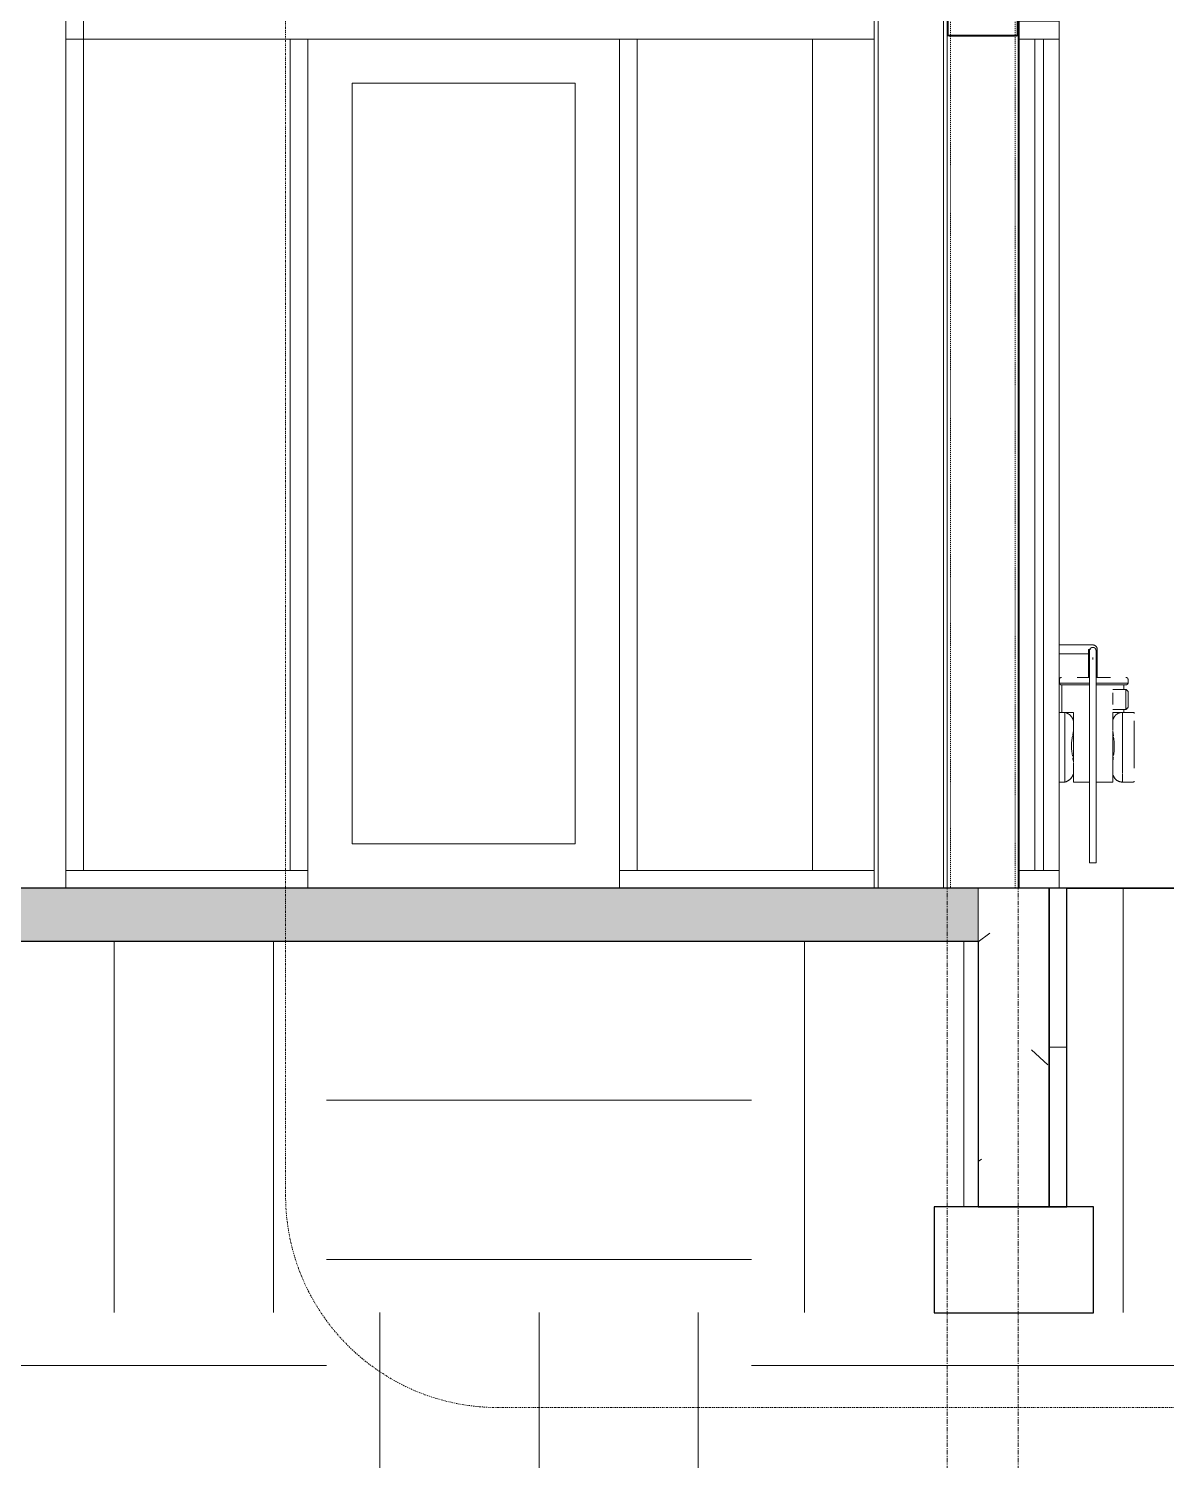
# Model space of a CAD drawing. Header units: inches. Extents: x 21408 to 98131, y -290 to 853.
# Drawn here: x 33065.4 to 33193.9, y -64.7 to 97.2 of the extents above; entities that cross this region are included whole.
import ezdxf

# ---------------------------------------------------------------- set-up
doc = ezdxf.new("R2010")
doc.units = ezdxf.units.IN
doc.header["$MEASUREMENT"] = 0
for name, pattern in [('Dash Dot 3_16_', [0.3125, 0.1875, -0.0625, 0, -0.0625]), ('Grid Line 1_2_', [0.875, 0.5, -0.125, 0.125, -0.125]), ('Hidden 1_8_', [0.1875, 0.125, -0.0625])]:
    doc.linetypes.add(name, pattern=pattern)
for name, color, linetype, lineweight in [('A-ANNO-SYMB', 150, 'Continuous', 9), ('A-DOOR', 31, 'Continuous', 9), ('A-FLOR', 192, 'Continuous', 9), ('A-FLOR-LEVL', 51, 'Continuous', 9), ('A-FLOR-MCUT', 51, 'Continuous', 9), ('A-FLOR-PATT', 8, 'Continuous', 25), ('A-GLAZ-CURT', 52, 'Continuous', 9), ('A-GLAZ-CWMG', 51, 'Continuous', 9), ('A-WALL', 113, 'Continuous', 9), ('A-WALL-PATT', 111, 'Continuous', 25), ('C-TOPO', 7, 'Continuous', 9), ('I-WALL', 2, 'Continuous', 9), ('L-SITE-WALL', 31, 'Continuous', 9), ('P-SANR-FIXT', 6, 'Continuous', 9), ('S-BEAM', 12, 'Continuous', 9), ('S-COLS', 52, 'Continuous', 9), ('S-FNDN', 32, 'Continuous', 9), ('S-GRID', 1, 'Continuous', 9)]:
    doc.layers.add(name, color=color, linetype=linetype, lineweight=lineweight)
pattern_1 = [(50, (22011.01, 102), (55.0854, -4.8198), [5.76, -63.36]), (355, (22011.01, 102), (-10.6557, 57.7685), [4.608, -50.688]), (100.451, (22015.6, 101.6), (44.4295, 52.9487), [4.895, -53.848]), (46.184, (22011.01, 117.36), (81.9644, -12.712), [8.64, -95.04]), (96.636, (22017.84, 116.3), (71.7815, 74.8124), [7.343, -80.772]), (351.184, (22011.01, 117.36), (71.782, 74.8124), [6.912, -76.032]), (21, (22018.69, 113.52), (45.842, -30.9215), [5.76, -63.36]), (326, (22018.69, 113.52), (18.687, 55.6915), [4.608, -50.688]), (71.451, (22022.51, 110.943), (64.529, 24.77), [4.895, -53.848]), (37.5, (22011.012, 102), (0.9339, 25.5668), [2.534, -47.539, 2.534, -48.922, -50.88]), (37.5, (22011.012, 102), (0.9339, 25.5668), [-101.53, 2.534, -48.346]), (7.5, (22011.012, 102), (20.204, 30.2913), [2.534, -26.803, 2.534, -46.387, -19.392]), (7.5, (22011.012, 102), (20.204, 30.2913), [-78.259, 2.534, -16.858]), (327.5, (21993.885, 102), (40.9978, -1.7324), [2.534, -16.666, 2.534, -57.37, -79.488]), (327.5, (21993.885, 102), (40.9978, -1.7324), [-79.104, 2.534, -76.954]), (317.5, (21986.205, 102), (44.7889, 7.6878), [2.534, -22.426, 2.534, -37.248, -56.448]), (317.5, (21986.205, 102), (44.7889, 7.6878), [-64.742, 2.534, -53.914])]
pattern_2 = [(0, (22011.01, 102), (48, 48), [48, -48]), (0, (22011.01, 120), (48, 48), [48, -48]), (0, (22011.01, 138), (48, 48), [48, -48]), (90, (22017.01, 144), (-48, 48), [48, -48]), (90, (22035.01, 144), (-48, 48), [48, -48]), (90, (22053.01, 144), (-48, 48), [48, -48])]

# ---------------------------------------------------------------- blocks, each defined once
blk = doc.blocks.new('Struct_Xcel_Sports Complex_rvt-3-Building Section - North_South looking East _ Fitness Center')
at = {"layer": 'A-FLOR-PATT', "lineweight": 9}
h = blk.add_hatch(dxfattribs=at)
h.set_pattern_fill('FP_42', style=0, pattern_type=2)
h.set_pattern_definition(pattern_1)
h.paths.add_polyline_path([(21132.3, -6), (22790.8, -6), (22790.8, 0), (21132.3, 0), (21132.3, -1.69)], flags=0)
at = {"layer": 'A-WALL-PATT', "lineweight": 9}
h = blk.add_hatch(dxfattribs=at)
h.set_pattern_fill('FP_42', style=0, pattern_type=2)
h.set_pattern_definition(pattern_1)
h.paths.add_polyline_path([(22798.8, -36), (22798.8, 0), (22790.8, 0), (22790.8, -36)], flags=0)
at = {"layer": 'S-FNDN'}
h = blk.add_hatch(dxfattribs=at)
h.set_pattern_fill('FP_42', color=256, style=0, pattern_type=2)
h.set_pattern_definition(pattern_1)
h.paths.add_polyline_path([(22801.62, -48), (22803.8, -48), (22803.8, -36), (22785.8, -36), (22785.8, -48)], flags=0)
at = {"layer": 'A-FLOR', "color": 250, "lineweight": 25}
for p, q in [((22790.8, 0), (21132.3, 0)), ((21132.3, -6), (22790.8, -6))]:
    blk.add_line(p, q, dxfattribs=at)
at = {"layer": 'A-FLOR-MCUT', "color": 7}
blk.add_line((22790.8, -6), (22790.8, 0), dxfattribs=at)
at = {"layer": 'A-WALL', "color": 7}
blk.add_line((22790.8, 0), (22790.8, -6), dxfattribs=at)
at = {"layer": 'L-SITE-WALL', "color": 250, "lineweight": 25}
for p, q in [((22798.8, 0), (22790.8, 0)), ((22798.8, -36), (22798.8, 0)), ((22790.8, -6), (22790.8, -36)), ((22790.8, -36), (22798.8, -36))]:
    blk.add_line(p, q, dxfattribs=at)
at = {"layer": 'S-FNDN', "color": 250, "lineweight": 25}
for p, q in [((22803.8, -36), (22785.8, -36)), ((22785.8, -36), (22785.8, -48)), ((22803.8, -48), (22803.8, -36)), ((22785.8, -48), (22803.8, -48))]:
    blk.add_line(p, q, dxfattribs=at)
blk = doc.blocks.new('W-Wide Flange-Column - B2_E-1389165-Building Section - North_South looking East _ Fitness Center')
at = {"layer": 'S-COLS'}
for p, q in [((22779.05, 144.99), (22779.05, 0)), ((22779.49, 144.97), (22779.49, 0)), ((22786.87, 144.66), (22786.87, 0))]:
    blk.add_line(p, q, dxfattribs=at)
blk = doc.blocks.new('Girt_C - 8_D-1472944-Building Section - North_South looking East _ Fitness Center')
at = {"layer": 'S-BEAM', "lineweight": 15}
for p, q in [((22787.88, 100.3), (22787.3, 99.82)), ((22787.3, 99.82), (22787.3, 96.51)), ((22787.41, 99.77), (22787.95, 100.22)), ((22787.41, 96.5), (22787.41, 99.77)), ((22787.95, 100.22), (22787.88, 100.3)), ((22794.73, 100.3), (22794.66, 100.22)), ((22794.66, 100.22), (22795.19, 99.77)), ((22795.3, 99.82), (22794.73, 100.3)), ((22795.19, 99.77), (22795.19, 96.5)), ((22795.3, 96.51), (22795.3, 99.82)), ((22795.12, 96.43), (22787.49, 96.43)), ((22787.49, 96.32), (22795.12, 96.32))]:
    blk.add_line(p, q, dxfattribs=at)
for centre, radius, start, end in [((22787.49, 96.51), 0.187, 180, 270), ((22787.49, 96.51), 0.0782, 183.0424, 270), ((22795.12, 96.51), 0.188, 270, 0), ((22795.12, 96.51), 0.0782, 270, 357.8773)]:
    blk.add_arc(centre, radius, start, end, dxfattribs=at)
blk = doc.blocks.new('HSS-Hollow Structural Section-Column - HSS8X8X3_8-1159169-Building Section - North_South looking East _ Fitness Center')
at = {"layer": 'S-COLS', "linetype": 'Hidden 1_8_'}
for p, q in [((22787.65, 144), (22787.65, 142.55)), ((22787.65, 142.44), (22787.65, 100.11)), ((22794.95, 142.54), (22794.95, 144)), ((22794.95, 100.11), (22794.95, 142.44)), ((22787.65, 99.97), (22787.65, 96.43)), ((22794.95, 96.43), (22794.95, 99.97)), ((22787.65, 96.32), (22787.65, 0)), ((22794.95, 0), (22794.95, 96.32))]:
    blk.add_line(p, q, dxfattribs=at)
blk = doc.blocks.new('Door_Single_Storefront - one-1371399-Building Section - North_South looking East _ Fitness Center')
at = {"layer": 'A-DOOR'}
for p, q in [((22720.05, 5), (22720.05, 91)), ((22720.05, 91), (22745.24, 91)), ((22745.24, 91), (22745.24, 5)), ((22745.24, 5), (22720.05, 5))]:
    blk.add_line(p, q, dxfattribs=at)
blk = doc.blocks.new('Rectangular Mullion - Exterior 2_ x 4_5_-1417938-Building Section - North_South looking East _ Fitness Center')
at = {"layer": 'A-GLAZ-CWMG'}
blk.add_line((22714.05, 96), (22687.68, 96), dxfattribs=at)
blk = doc.blocks.new('Rectangular Mullion - Exterior 2_ x 4_5_-1144623-Building Section - North_South looking East _ Fitness Center')
at = {"layer": 'A-GLAZ-CWMG'}
blk.add_line((22779.05, 96), (22751.24, 96), dxfattribs=at)
blk = doc.blocks.new('Rectangular Mullion - Exterior 2_ x 4_5_-1307559-Building Section - North_South looking East _ Fitness Center')
at = {"layer": 'A-GLAZ-CWMG'}
blk.add_line((22751.24, 96), (22714.05, 96), dxfattribs=at)
blk = doc.blocks.new('Rectangular Mullion - Exterior 2_ x 4_5_-1312638-Building Section - North_South looking East _ Fitness Center')
at = {"layer": 'A-GLAZ-CWMG'}
for p, q in [((22750.24, 0), (22750.24, 2)), ((22750.24, 2), (22779.05, 2))]:
    blk.add_line(p, q, dxfattribs=at)
blk = doc.blocks.new('Rectangular Mullion - Exterior 2_ x 4_5_-1417939-Building Section - North_South looking East _ Fitness Center')
at = {"layer": 'A-GLAZ-CWMG'}
for p, q in [((22687.68, 2), (22715.05, 2)), ((22715.05, 2), (22715.05, 0))]:
    blk.add_line(p, q, dxfattribs=at)
blk = doc.blocks.new('Rectangular Mullion - Exterior 2_ x 4_5_-1142494-Building Section - North_South looking East _ Fitness Center')
at = {"layer": 'A-GLAZ-CWMG'}
for p, q in [((22689.68, 98), (22689.68, 2)), ((22689.68, 2), (22687.68, 2))]:
    blk.add_line(p, q, dxfattribs=at)
blk = doc.blocks.new('Rectangular Mullion - Exterior 2_ x 4_5_-1115231-Building Section - North_South looking East _ Fitness Center')
at = {"layer": 'A-GLAZ-CWMG'}
for p, q in [((22750.24, 96), (22752.24, 96)), ((22750.24, 96), (22750.24, 2)), ((22752.24, 96), (22752.24, 2)), ((22752.24, 2), (22750.24, 2))]:
    blk.add_line(p, q, dxfattribs=at)
blk = doc.blocks.new('System Panel - INSULATED LOW-E GLAZING _SEE ELEVATIONS FOR U-FACTOR_ SHGC_ _ LT_-827433-Building Section - North_South looking East _ Fitness Center')
at = {"layer": 'A-GLAZ-CURT'}
for p, q in [((22797.18, 96), (22797.18, 2)), ((22798.18, 96), (22797.18, 96)), ((22797.18, 96), (22797.18, 2)), ((22798.18, 96), (22797.18, 96)), ((22798.18, 2), (22798.18, 96)), ((22798.18, 2), (22798.18, 96)), ((22797.18, 2), (22798.18, 2)), ((22797.18, 2), (22798.18, 2))]:
    blk.add_line(p, q, dxfattribs=at)
blk = doc.blocks.new('Rectangular Mullion - Exterior 2_ x 4_5_-1305167-Building Section - North_South looking East _ Fitness Center')
at = {"layer": 'A-GLAZ-CWMG', "lineweight": 13}
for p, q in [((22795.43, 2), (22795.43, 0)), ((22799.93, 2), (22795.43, 2)), ((22799.93, 0), (22799.93, 2)), ((22795.43, 0), (22799.93, 0))]:
    blk.add_line(p, q, dxfattribs=at)
blk = doc.blocks.new('Rectangular Mullion - Exterior 2_ x 4_5_-1135298-Building Section - North_South looking East _ Fitness Center')
at = {"layer": 'A-GLAZ-CWMG', "lineweight": 13}
for p, q in [((22795.43, 98), (22795.43, 96)), ((22799.93, 98), (22795.43, 98)), ((22799.93, 96), (22799.93, 98)), ((22795.43, 96), (22799.93, 96))]:
    blk.add_line(p, q, dxfattribs=at)
blk = doc.blocks.new('Rectangular Mullion - Exterior 2_ x 4_5_-827464-Building Section - North_South looking East _ Fitness Center')
at = {"layer": 'A-GLAZ-CWMG'}
for p, q in [((22795.43, 96), (22797.18, 96)), ((22795.43, 2), (22795.43, 96)), ((22797.18, 96), (22798.18, 96)), ((22798.18, 96), (22799.93, 96)), ((22799.93, 96), (22799.93, 2)), ((22797.18, 2), (22795.43, 2)), ((22798.18, 2), (22797.18, 2)), ((22799.93, 2), (22798.18, 2))]:
    blk.add_line(p, q, dxfattribs=at)
blk = doc.blocks.new('gas_meter-250_cfh_2214 - gas_meter-250_cfh_2214-1353211-Building Section - North_South looking East _ Fitness Center')
at = {"layer": 'P-SANR-FIXT'}
for p, q in [((22803.13, 27.5), (22799.93, 27.5)), ((22799.93, 26.5), (22803.13, 26.5)), ((22803.24, 26.25), (22803.24, 23.86)), ((22803.47, 27), (22803.25, 27)), ((22803.37, 26.11), (22803.37, 25.86)), ((22803.74, 26.09), (22803.74, 25.86)), ((22804.12, 25.86), (22804.12, 26.11)), ((22804.24, 23.86), (22804.24, 26.25)), ((22803.37, 25.86), (22803.37, 2.86)), ((22804.12, 2.86), (22804.12, 25.86)), ((22799.97, 23.6), (22799.97, 23.18)), ((22800.04, 23.18), (22799.97, 23.18)), ((22799.97, 23.18), (22801.97, 23.18)), ((22801.97, 23), (22800.13, 23)), ((22800.13, 23), (22800.19, 23)), ((22800.24, 23), (22800.24, 19.88)), ((22800.24, 23), (22801.97, 23)), ((22803.38, 23.83), (22801.97, 23.83)), ((22801.97, 23.18), (22803.38, 23.18)), ((22803.38, 23), (22801.97, 23)), ((22803.39, 23.86), (22803.24, 23.86)), ((22804.24, 23.86), (22804.09, 23.86)), ((22805.72, 23.83), (22804.1, 23.83)), ((22804.1, 23.18), (22805.72, 23.18)), ((22805.72, 23), (22804.1, 23)), ((22805.72, 23.18), (22807.72, 23.18)), ((22807.56, 23), (22805.72, 23)), ((22805.74, 23), (22807.24, 23)), ((22807.24, 22.47), (22807.24, 23)), ((22807.31, 23), (22807.56, 23)), ((22807.72, 23.18), (22807.65, 23.18)), ((22807.72, 23.18), (22807.72, 23.6)), ((22807.49, 22.47), (22806, 22.47)), ((22806, 21.72), (22806, 22.1)), ((22806, 20.97), (22806, 21.72)), ((22807.49, 21.72), (22807.49, 22.47)), ((22807.49, 20.97), (22807.49, 21.72)), ((22807.72, 22.24), (22807.72, 21.72)), ((22807.72, 21.72), (22807.72, 22.24)), ((22807.72, 21.72), (22807.72, 20.97)), ((22800.58, 19.88), (22799.93, 19.88)), ((22800.58, 18.94), (22800.58, 19.88)), ((22800.58, 19.88), (22801.56, 19.88)), ((22801.56, 19.88), (22801.56, 18.9)), ((22806, 20.78), (22806, 20.97)), ((22806, 20.22), (22807.49, 20.22)), ((22806, 18.94), (22806, 19.88)), ((22806, 19.88), (22807.08, 19.88)), ((22808.31, 19.88), (22807.08, 19.88)), ((22807.08, 19.88), (22807.08, 18.94)), ((22807.24, 19.87), (22807.24, 20.22)), ((22807.49, 20.22), (22807.49, 20.97)), ((22807.72, 20.97), (22807.72, 20.45)), ((22807.72, 20.45), (22807.72, 20.97)), ((22800.58, 13.6), (22800.58, 18.94)), ((22801.56, 18.9), (22801.56, 18.9)), ((22801.56, 18.89), (22801.56, 18.88)), ((22801.56, 18.88), (22801.56, 17.85)), ((22801.56, 17.87), (22801.56, 15.83)), ((22806, 18.88), (22806, 18.94)), ((22806, 17.85), (22806, 18.88)), ((22807.08, 18.94), (22807.08, 13.6)), ((22808.43, 13.59), (22808.43, 18.93)), ((22806, 15.83), (22806, 17.8)), ((22801.56, 15.83), (22801.56, 14.21)), ((22806, 14.29), (22806, 15.83)), ((22800.58, 12), (22800.58, 13.6)), ((22801.56, 14.14), (22801.56, 13.53)), ((22801.56, 13.53), (22801.56, 12.98)), ((22801.56, 12.98), (22801.56, 12)), ((22806, 13.54), (22806, 14.29)), ((22806, 12.94), (22806, 13.54)), ((22807.08, 13.6), (22807.08, 12.96)), ((22799.93, 12), (22800.58, 12)), ((22800.77, 12.08), (22800.81, 12.08)), ((22803.39, 12), (22801.56, 12)), ((22806, 12), (22804.11, 12)), ((22806, 12), (22806, 12.94)), ((22806.67, 12.08), (22806.81, 12.08)), ((22807.08, 12.91), (22807.08, 12)), ((22807.08, 12), (22808.31, 12)), ((22803.74, 2.86), (22803.37, 2.86)), ((22804.12, 2.86), (22803.74, 2.86))]:
    blk.add_line(p, q, dxfattribs=at)
at = {"layer": 'P-SANR-FIXT', "flags": 128}
for points in [[(22803.13, 27.5), (22803.15, 27.5), (22803.18, 27.5), (22803.2, 27.5), (22803.23, 27.5), (22803.25, 27.5), (22803.27, 27.5), (22803.3, 27.5), (22803.32, 27.5), (22803.34, 27.5), (22803.37, 27.5), (22803.39, 27.5), (22803.41, 27.5), (22803.43, 27.5), (22803.45, 27.5), (22803.47, 27.5), (22803.49, 27.5), (22803.51, 27.5), (22803.53, 27.5), (22803.55, 27.5), (22803.57, 27.5), (22803.58, 27.5), (22803.6, 27.5), (22803.62, 27.5), (22803.63, 27.5), (22803.64, 27.5), (22803.66, 27.5), (22803.67, 27.5), (22803.68, 27.5), (22803.69, 27.5), (22803.7, 27.5), (22803.71, 27.5), (22803.71, 27.5), (22803.72, 27.5), (22803.73, 27.5), (22803.73, 27.5), (22803.74, 27.5), (22803.74, 27.5), (22803.74, 27.5), (22803.74, 27.5)], [(22803.28, 26.5), (22803.26, 26.5), (22803.23, 26.5), (22803.21, 26.5), (22803.18, 26.5), (22803.16, 26.5), (22803.14, 26.5), (22803.13, 26.5)], [(22803.24, 27), (22803.24, 27), (22803.24, 27), (22803.24, 26.99), (22803.24, 26.99), (22803.24, 26.99), (22803.24, 26.98), (22803.24, 26.97), (22803.24, 26.96), (22803.24, 26.95), (22803.24, 26.94), (22803.24, 26.93), (22803.24, 26.92), (22803.24, 26.9), (22803.24, 26.89), (22803.24, 26.87), (22803.24, 26.85), (22803.24, 26.83), (22803.24, 26.81), (22803.24, 26.79), (22803.24, 26.77), (22803.24, 26.75), (22803.24, 26.73), (22803.24, 26.7), (22803.24, 26.68), (22803.24, 26.66), (22803.24, 26.63), (22803.24, 26.6), (22803.24, 26.58), (22803.24, 26.55), (22803.24, 26.52), (22803.24, 26.49), (22803.24, 26.47), (22803.24, 26.44), (22803.24, 26.41), (22803.24, 26.38), (22803.24, 26.35), (22803.24, 26.32), (22803.24, 26.29), (22803.24, 26.26), (22803.24, 26.25)], [(22803.37, 26.86), (22803.37, 26.87), (22803.37, 26.89), (22803.37, 26.9), (22803.37, 26.91), (22803.37, 26.93), (22803.38, 26.94), (22803.38, 26.96), (22803.38, 26.97), (22803.39, 26.99), (22803.39, 27), (22803.4, 27.01), (22803.41, 27.03), (22803.41, 27.04), (22803.42, 27.05), (22803.43, 27.07), (22803.44, 27.08), (22803.45, 27.09), (22803.46, 27.1), (22803.47, 27.11), (22803.48, 27.12), (22803.49, 27.13), (22803.5, 27.14), (22803.51, 27.15), (22803.53, 27.16), (22803.54, 27.17), (22803.55, 27.18), (22803.56, 27.19), (22803.58, 27.19), (22803.59, 27.2), (22803.6, 27.2), (22803.62, 27.21), (22803.63, 27.21), (22803.65, 27.22), (22803.66, 27.22), (22803.68, 27.22), (22803.69, 27.23), (22803.71, 27.23), (22803.72, 27.23), (22803.74, 27.23), (22803.74, 27.23)], [(22803.37, 26.11), (22803.37, 26.14), (22803.37, 26.17), (22803.37, 26.2), (22803.37, 26.22), (22803.37, 26.25), (22803.37, 26.28), (22803.37, 26.31), (22803.37, 26.34), (22803.37, 26.37), (22803.37, 26.4), (22803.37, 26.42), (22803.37, 26.45), (22803.37, 26.48), (22803.37, 26.5), (22803.37, 26.53), (22803.37, 26.55), (22803.37, 26.58), (22803.37, 26.6), (22803.37, 26.62), (22803.37, 26.64), (22803.37, 26.66), (22803.37, 26.68), (22803.37, 26.7), (22803.37, 26.72), (22803.37, 26.74), (22803.37, 26.75), (22803.37, 26.77), (22803.37, 26.78), (22803.37, 26.79), (22803.37, 26.8), (22803.37, 26.81), (22803.37, 26.82), (22803.37, 26.83), (22803.37, 26.84), (22803.37, 26.84), (22803.37, 26.85), (22803.37, 26.85), (22803.37, 26.85), (22803.37, 26.86)], [(22803.37, 26.86), (22803.37, 26.85), (22803.37, 26.85), (22803.37, 26.85), (22803.37, 26.84), (22803.37, 26.84), (22803.37, 26.83), (22803.37, 26.82), (22803.37, 26.8), (22803.37, 26.79), (22803.37, 26.78), (22803.37, 26.76), (22803.37, 26.74), (22803.37, 26.72), (22803.37, 26.7), (22803.37, 26.68), (22803.37, 26.66), (22803.37, 26.63), (22803.37, 26.61), (22803.37, 26.58), (22803.37, 26.55), (22803.37, 26.52), (22803.37, 26.49), (22803.37, 26.46), (22803.37, 26.43), (22803.37, 26.4), (22803.37, 26.36), (22803.37, 26.33), (22803.37, 26.29), (22803.37, 26.25), (22803.37, 26.22), (22803.37, 26.18), (22803.37, 26.14), (22803.37, 26.1), (22803.37, 26.06), (22803.37, 26.03), (22803.37, 25.99), (22803.37, 25.95), (22803.37, 25.91), (22803.37, 25.87), (22803.37, 25.86)], [(22803.74, 27.5), (22803.76, 27.5), (22803.78, 27.5), (22803.8, 27.5), (22803.82, 27.49), (22803.84, 27.49), (22803.86, 27.49), (22803.88, 27.48), (22803.9, 27.47), (22803.92, 27.47), (22803.94, 27.46), (22803.95, 27.45), (22803.97, 27.44), (22803.99, 27.43), (22804.01, 27.42), (22804.02, 27.41), (22804.04, 27.4), (22804.05, 27.39), (22804.07, 27.38), (22804.08, 27.36), (22804.1, 27.35), (22804.11, 27.33), (22804.13, 27.32), (22804.14, 27.3), (22804.15, 27.29), (22804.16, 27.27), (22804.17, 27.25), (22804.18, 27.24), (22804.19, 27.22), (22804.2, 27.2), (22804.21, 27.18), (22804.21, 27.16), (22804.22, 27.14), (22804.22, 27.12), (22804.23, 27.1), (22804.23, 27.08), (22804.24, 27.07), (22804.24, 27.05), (22804.24, 27.03), (22804.24, 27.01), (22804.24, 26.99), (22804.24, 26.97), (22804.24, 26.95), (22804.23, 26.93), (22804.23, 26.91), (22804.23, 26.89), (22804.22, 26.87)], [(22803.74, 27.23), (22803.76, 27.23), (22803.77, 27.23), (22803.79, 27.23), (22803.8, 27.23), (22803.81, 27.22), (22803.83, 27.22), (22803.84, 27.22), (22803.86, 27.21), (22803.87, 27.21), (22803.89, 27.2), (22803.9, 27.19), (22803.91, 27.19), (22803.93, 27.18), (22803.94, 27.17), (22803.95, 27.16), (22803.96, 27.16), (22803.98, 27.15), (22803.99, 27.14), (22804, 27.13), (22804.01, 27.12), (22804.02, 27.11), (22804.03, 27.09), (22804.04, 27.08), (22804.05, 27.07), (22804.06, 27.06), (22804.06, 27.05), (22804.07, 27.03), (22804.08, 27.02), (22804.08, 27.01), (22804.09, 26.99), (22804.09, 26.98), (22804.1, 26.96), (22804.1, 26.95), (22804.11, 26.93), (22804.11, 26.92), (22804.11, 26.9), (22804.11, 26.89), (22804.11, 26.87), (22804.12, 26.86), (22804.12, 26.86)], [(22804.12, 26.86), (22804.12, 26.85), (22804.12, 26.85), (22804.12, 26.85), (22804.12, 26.85), (22804.12, 26.84), (22804.12, 26.83), (22804.12, 26.83), (22804.12, 26.82), (22804.12, 26.81), (22804.12, 26.8), (22804.12, 26.78), (22804.12, 26.77), (22804.12, 26.76), (22804.12, 26.74), (22804.12, 26.72), (22804.12, 26.71), (22804.12, 26.69), (22804.12, 26.67), (22804.12, 26.65), (22804.12, 26.63), (22804.12, 26.61), (22804.12, 26.58), (22804.12, 26.56), (22804.12, 26.54), (22804.12, 26.51), (22804.12, 26.48), (22804.12, 26.46), (22804.12, 26.43), (22804.12, 26.4), (22804.12, 26.38), (22804.12, 26.35), (22804.12, 26.32), (22804.12, 26.29), (22804.12, 26.26), (22804.12, 26.23), (22804.12, 26.2), (22804.12, 26.17), (22804.12, 26.14), (22804.12, 26.11), (22804.12, 26.11)], [(22804.12, 25.86), (22804.12, 25.9), (22804.12, 25.94), (22804.12, 25.97), (22804.12, 26.01), (22804.12, 26.05), (22804.12, 26.09), (22804.12, 26.13), (22804.12, 26.17), (22804.12, 26.21), (22804.12, 26.24), (22804.12, 26.28), (22804.12, 26.32), (22804.12, 26.35), (22804.12, 26.39), (22804.12, 26.42), (22804.12, 26.45), (22804.12, 26.48), (22804.12, 26.51), (22804.12, 26.54), (22804.12, 26.57), (22804.12, 26.6), (22804.12, 26.63), (22804.12, 26.65), (22804.12, 26.67), (22804.12, 26.7), (22804.12, 26.72), (22804.12, 26.74), (22804.12, 26.76), (22804.12, 26.77), (22804.12, 26.79), (22804.12, 26.8), (22804.12, 26.81), (22804.12, 26.82), (22804.12, 26.83), (22804.12, 26.84), (22804.12, 26.85), (22804.12, 26.85), (22804.12, 26.85), (22804.12, 26.86)], [(22804.2, 26.81), (22804.19, 26.79), (22804.19, 26.77), (22804.18, 26.76), (22804.17, 26.74)], [(22804.24, 26.25), (22804.24, 26.28), (22804.24, 26.31), (22804.24, 26.34), (22804.24, 26.37), (22804.24, 26.4), (22804.24, 26.43), (22804.24, 26.46), (22804.24, 26.49), (22804.24, 26.51), (22804.24, 26.54), (22804.24, 26.57), (22804.24, 26.6), (22804.24, 26.62), (22804.24, 26.65), (22804.24, 26.67), (22804.24, 26.7), (22804.24, 26.72), (22804.24, 26.74), (22804.24, 26.77), (22804.24, 26.79), (22804.24, 26.81), (22804.24, 26.83), (22804.24, 26.85), (22804.24, 26.86), (22804.24, 26.88), (22804.24, 26.9), (22804.24, 26.91), (22804.24, 26.93), (22804.24, 26.94), (22804.24, 26.95), (22804.24, 26.96), (22804.24, 26.97), (22804.24, 26.98), (22804.24, 26.98), (22804.24, 26.99), (22804.24, 26.99), (22804.24, 27), (22804.24, 27), (22804.24, 27)], [(22799.97, 23.6), (22799.97, 23.61), (22799.97, 23.62), (22799.97, 23.63), (22799.97, 23.64), (22799.97, 23.64), (22799.98, 23.65), (22799.98, 23.66), (22799.98, 23.67), (22799.98, 23.68), (22799.99, 23.69), (22799.99, 23.7), (22800, 23.71), (22800, 23.71), (22800.01, 23.72), (22800.01, 23.73), (22800.02, 23.74), (22800.02, 23.74), (22800.03, 23.75), (22800.03, 23.76), (22800.04, 23.77), (22800.05, 23.77), (22800.05, 23.78), (22800.06, 23.78), (22800.07, 23.79), (22800.08, 23.79), (22800.08, 23.8), (22800.09, 23.8), (22800.1, 23.81), (22800.11, 23.81), (22800.12, 23.82), (22800.13, 23.82), (22800.14, 23.82), (22800.14, 23.82), (22800.15, 23.83), (22800.16, 23.83), (22800.17, 23.83), (22800.18, 23.83), (22800.19, 23.83), (22800.2, 23.83), (22800.2, 23.83)], [(22800.13, 23), (22800.12, 23), (22800.11, 23.01), (22800.1, 23.01), (22800.09, 23.02), (22800.09, 23.02), (22800.08, 23.02), (22800.07, 23.03), (22800.06, 23.04), (22800.05, 23.04), (22800.05, 23.05), (22800.04, 23.05), (22800.03, 23.06), (22800.03, 23.07), (22800.02, 23.08), (22800.01, 23.08), (22800.01, 23.09), (22800, 23.1), (22800, 23.11), (22799.99, 23.12), (22799.99, 23.12), (22799.98, 23.13), (22799.98, 23.14), (22799.98, 23.15), (22799.97, 23.16), (22799.97, 23.17), (22799.97, 23.18), (22799.97, 23.18)], [(22807.49, 23.83), (22807.5, 23.83), (22807.51, 23.83), (22807.52, 23.83), (22807.52, 23.83), (22807.53, 23.83), (22807.54, 23.82), (22807.55, 23.82), (22807.56, 23.82), (22807.57, 23.82), (22807.58, 23.81), (22807.59, 23.81), (22807.59, 23.81), (22807.6, 23.8), (22807.61, 23.8), (22807.62, 23.79), (22807.63, 23.79), (22807.63, 23.78), (22807.64, 23.77), (22807.65, 23.77), (22807.65, 23.76), (22807.66, 23.75), (22807.67, 23.75), (22807.67, 23.74), (22807.68, 23.73), (22807.68, 23.72), (22807.69, 23.72), (22807.69, 23.71), (22807.7, 23.7), (22807.7, 23.69), (22807.7, 23.68), (22807.71, 23.67), (22807.71, 23.67), (22807.71, 23.66), (22807.71, 23.65), (22807.72, 23.64), (22807.72, 23.63), (22807.72, 23.62), (22807.72, 23.61), (22807.72, 23.6), (22807.72, 23.6)], [(22807.72, 23.18), (22807.72, 23.17), (22807.72, 23.16), (22807.71, 23.15), (22807.71, 23.14), (22807.71, 23.13), (22807.7, 23.13), (22807.7, 23.12), (22807.69, 23.11), (22807.69, 23.1), (22807.68, 23.09), (22807.68, 23.08), (22807.67, 23.08), (22807.66, 23.07), (22807.66, 23.06), (22807.65, 23.06), (22807.64, 23.05), (22807.64, 23.04), (22807.63, 23.04), (22807.62, 23.03), (22807.61, 23.03), (22807.61, 23.02), (22807.6, 23.02), (22807.59, 23.01), (22807.58, 23.01), (22807.57, 23), (22807.56, 23), (22807.56, 23)], [(22807.49, 22.47), (22807.52, 22.45), (22807.55, 22.43), (22807.58, 22.4), (22807.6, 22.38), (22807.63, 22.35), (22807.65, 22.33), (22807.68, 22.3), (22807.7, 22.27), (22807.72, 22.24)], [(22807.72, 20.45), (22807.7, 20.42), (22807.68, 20.39), (22807.65, 20.36), (22807.63, 20.34), (22807.6, 20.31), (22807.58, 20.29), (22807.55, 20.26), (22807.52, 20.24), (22807.49, 20.22)], [(22808.31, 19.88), (22808.32, 19.88), (22808.32, 19.88), (22808.32, 19.88), (22808.33, 19.88), (22808.33, 19.88), (22808.34, 19.88), (22808.34, 19.87), (22808.35, 19.87), (22808.35, 19.87), (22808.36, 19.87), (22808.36, 19.87), (22808.37, 19.87), (22808.37, 19.86), (22808.37, 19.86), (22808.38, 19.86), (22808.38, 19.86), (22808.38, 19.85), (22808.39, 19.85), (22808.39, 19.85), (22808.4, 19.84), (22808.4, 19.84), (22808.4, 19.84), (22808.4, 19.83), (22808.41, 19.83), (22808.41, 19.82), (22808.41, 19.82), (22808.41, 19.82), (22808.42, 19.81), (22808.42, 19.81), (22808.42, 19.8), (22808.42, 19.8), (22808.42, 19.79), (22808.42, 19.79), (22808.43, 19.79), (22808.43, 19.78), (22808.43, 19.78), (22808.43, 19.77), (22808.43, 19.77), (22808.43, 19.76), (22808.43, 19.76)], [(22808.43, 12.12), (22808.43, 12.11), (22808.43, 12.11), (22808.43, 12.1), (22808.43, 12.1), (22808.43, 12.09), (22808.42, 12.09), (22808.42, 12.09), (22808.42, 12.08), (22808.42, 12.08), (22808.42, 12.07), (22808.42, 12.07), (22808.42, 12.06), (22808.41, 12.06), (22808.41, 12.06), (22808.41, 12.05), (22808.41, 12.05), (22808.4, 12.04), (22808.4, 12.04), (22808.4, 12.04), (22808.39, 12.03), (22808.39, 12.03), (22808.39, 12.03), (22808.38, 12.02), (22808.38, 12.02), (22808.37, 12.02), (22808.37, 12.02), (22808.37, 12.01), (22808.36, 12.01), (22808.36, 12.01), (22808.35, 12.01), (22808.35, 12.01), (22808.34, 12), (22808.34, 12), (22808.34, 12), (22808.33, 12), (22808.33, 12), (22808.32, 12), (22808.32, 12), (22808.31, 12)]]:
    blk.add_lwpolyline(points, dxfattribs=at)
at = {"layer": 'P-SANR-FIXT'}
for points, knots in [([(22801.56, 18.9), (22801.54, 18.96), (22801.51, 19.06), (22801.46, 19.17), (22801.41, 19.27), (22801.34, 19.37), (22801.27, 19.46), (22801.2, 19.53), (22801.13, 19.6), (22801.06, 19.65), (22801.01, 19.69), (22800.98, 19.71), (22800.94, 19.73), (22800.88, 19.77), (22800.8, 19.8), (22800.7, 19.85), (22800.63, 19.87), (22800.58, 19.88)], [0, 0, 0, 0, 0.1, 0.15, 0.2, 0.3, 0.35, 0.4, 0.475, 0.55, 0.5875, 0.60625, 0.625, 0.7, 0.775, 0.85, 1, 1, 1, 1]), ([(22801.39, 19.3), (22801.38, 19.3), (22801.37, 19.32), (22801.35, 19.35), (22801.33, 19.38), (22801.31, 19.41), (22801.29, 19.43), (22801.27, 19.45), (22801.24, 19.48), (22801.21, 19.51), (22801.2, 19.53), (22801.19, 19.54)], [0.1823297, 0.1823297, 0.1823297, 0.1823297, 0.1875, 0.21875, 0.234375, 0.25, 0.265625, 0.28125, 0.3125, 0.34375, 0.375, 0.375, 0.375, 0.375]), ([(22801.19, 19.54), (22801.2, 19.53), (22801.21, 19.51), (22801.24, 19.48), (22801.27, 19.45), (22801.29, 19.43), (22801.3, 19.41), (22801.31, 19.41)], [0.625, 0.625, 0.625, 0.625, 0.65625, 0.6875, 0.71875, 0.734375, 0.75, 0.75, 0.75, 0.75]), ([(22807.08, 19.88), (22807.04, 19.88), (22806.99, 19.88), (22806.9, 19.86), (22806.85, 19.85), (22806.81, 19.84), (22806.77, 19.83), (22806.73, 19.82), (22806.69, 19.8), (22806.64, 19.79), (22806.6, 19.76), (22806.55, 19.74), (22806.5, 19.71), (22806.45, 19.68), (22806.4, 19.64), (22806.35, 19.6), (22806.31, 19.56), (22806.28, 19.53), (22806.25, 19.49), (22806.21, 19.45), (22806.17, 19.39), (22806.13, 19.32), (22806.1, 19.25), (22806.07, 19.18), (22806.03, 19.08), (22806.01, 19), (22806, 18.94)], [0, 0, 0, 0, 0.142857, 0.214286, 0.25, 0.285714, 0.321429, 0.357143, 0.392857, 0.428571, 0.464286, 0.5, 0.535714, 0.571429, 0.607143, 0.642857, 0.678571, 0.696429, 0.714286, 0.75, 0.785714, 0.821429, 0.857143, 0.892857, 0.928571, 1, 1, 1, 1]), ([(22806.29, 19.54), (22806.29, 19.53), (22806.27, 19.52), (22806.25, 19.49), (22806.22, 19.46), (22806.21, 19.44), (22806.19, 19.42), (22806.18, 19.4), (22806.16, 19.37), (22806.14, 19.34), (22806.13, 19.31), (22806.12, 19.31)], [0.625, 0.625, 0.625, 0.625, 0.65625, 0.6875, 0.71875, 0.734375, 0.75, 0.765625, 0.78125, 0.8125, 0.8259982, 0.8259982, 0.8259982, 0.8259982]), ([(22806.19, 19.42), (22806.2, 19.42), (22806.21, 19.44), (22806.22, 19.46), (22806.25, 19.49), (22806.27, 19.52), (22806.29, 19.53), (22806.29, 19.54)], [0.25, 0.25, 0.25, 0.25, 0.265625, 0.28125, 0.3125, 0.34375, 0.375, 0.375, 0.375, 0.375]), ([(22801.56, 18.9), (22801.54, 18.96), (22801.52, 19.03), (22801.48, 19.13), (22801.46, 19.17), (22801.45, 19.19)], [0, 0, 0, 0, 0.0625, 0.09375, 0.125, 0.125, 0.125, 0.125]), ([(22801.46, 17.28), (22801.47, 17.32), (22801.49, 17.44), (22801.52, 17.64), (22801.55, 17.8), (22801.56, 17.87)], [0.6893474, 0.6893474, 0.6893474, 0.6893474, 0.75, 0.875, 1, 1, 1, 1]), ([(22806.08, 19.22), (22806.07, 19.2), (22806.06, 19.16), (22806.03, 19.07), (22806.01, 18.99), (22806, 18.94)], [0.875, 0.875, 0.875, 0.875, 0.90625, 0.9375, 1, 1, 1, 1]), ([(22801.34, 15.83), (22801.33, 16.01), (22801.33, 16.29), (22801.36, 16.64), (22801.39, 16.86), (22801.41, 17.03), (22801.43, 17.12), (22801.44, 17.18), (22801.44, 17.19)], [0, 0, 0, 0, 0.25, 0.375, 0.5, 0.5625, 0.625, 0.6413922, 0.6413922, 0.6413922, 0.6413922]), ([(22806, 17.8), (22806.01, 17.72), (22806.03, 17.57), (22806.05, 17.38), (22806.06, 17.27), (22806.07, 17.23)], [0, 0, 0, 0, 0.125, 0.25, 0.3090159, 0.3090159, 0.3090159, 0.3090159]), ([(22806.08, 17.13), (22806.08, 17.12), (22806.09, 17.07), (22806.1, 16.98), (22806.12, 16.86), (22806.13, 16.73), (22806.15, 16.56), (22806.17, 16.27), (22806.17, 16.01), (22806.16, 15.83)], [0.3581675, 0.3581675, 0.3581675, 0.3581675, 0.375, 0.4375, 0.5, 0.5625, 0.625, 0.75, 1, 1, 1, 1]), ([(22801.44, 14.93), (22801.44, 14.95), (22801.42, 15.07), (22801.39, 15.27), (22801.36, 15.55), (22801.34, 15.74), (22801.34, 15.83)], [0.4590176, 0.4590176, 0.4590176, 0.4590176, 0.5, 0.6666667, 0.8333333, 1, 1, 1, 1]), ([(22806.16, 15.83), (22806.16, 15.74), (22806.15, 15.57), (22806.12, 15.3), (22806.1, 15.11), (22806.08, 15), (22806.08, 14.99)], [0, 0, 0, 0, 0.1666667, 0.3333333, 0.5, 0.5353364, 0.5353364, 0.5353364, 0.5353364]), ([(22800.58, 12), (22800.61, 12.01), (22800.67, 12.02), (22800.75, 12.06), (22800.82, 12.09), (22800.88, 12.11), (22800.93, 12.14), (22800.99, 12.18), (22801.04, 12.22), (22801.1, 12.26), (22801.15, 12.3), (22801.19, 12.34), (22801.22, 12.37), (22801.27, 12.42), (22801.34, 12.51), (22801.41, 12.61), (22801.46, 12.71), (22801.51, 12.82), (22801.54, 12.91), (22801.56, 12.98)], [0, 0, 0, 0, 0.1, 0.2, 0.25, 0.3, 0.35, 0.4, 0.45, 0.5, 0.55, 0.575, 0.6, 0.65, 0.7, 0.8, 0.85, 0.9, 1, 1, 1, 1]), ([(22801.43, 12.66), (22801.46, 12.71), (22801.5, 12.8), (22801.54, 12.91), (22801.56, 12.96)], [0.9, 0.9, 0.9, 0.9, 0.95, 0.99598298, 0.99598298, 0.99598298, 0.99598298]), ([(22801.26, 12.41), (22801.27, 12.43), (22801.31, 12.47), (22801.34, 12.52), (22801.36, 12.55), (22801.37, 12.56)], [0.8, 0.8, 0.8, 0.8, 0.825, 0.85, 0.86115606, 0.86115606, 0.86115606, 0.86115606]), ([(22806, 12.94), (22806.01, 12.87), (22806.04, 12.77), (22806.08, 12.66), (22806.12, 12.58), (22806.16, 12.5), (22806.21, 12.43), (22806.26, 12.38), (22806.29, 12.34), (22806.32, 12.31), (22806.35, 12.28), (22806.39, 12.25), (22806.43, 12.21), (22806.48, 12.18), (22806.52, 12.16), (22806.55, 12.14), (22806.58, 12.12), (22806.61, 12.11), (22806.66, 12.09), (22806.71, 12.07), (22806.76, 12.05), (22806.81, 12.03), (22806.85, 12.02), (22806.9, 12.02), (22806.95, 12.01), (22807.02, 12), (22807.06, 12), (22807.08, 12)], [0, 0, 0, 0, 0.083333, 0.125, 0.166667, 0.208333, 0.25, 0.291667, 0.3125, 0.333333, 0.354167, 0.375, 0.416667, 0.458333, 0.479167, 0.5, 0.520833, 0.541667, 0.583333, 0.625, 0.666667, 0.708333, 0.75, 0.791667, 0.833333, 0.916667, 1, 1, 1, 1]), ([(22806.16, 12.51), (22806.16, 12.51), (22806.17, 12.49), (22806.2, 12.45), (22806.23, 12.41), (22806.24, 12.39)], [0.14801628, 0.14801628, 0.14801628, 0.14801628, 0.15, 0.175, 0.2, 0.2, 0.2, 0.2])]:
    blk.add_open_spline(points, degree=3, knots=knots, dxfattribs=at)
for points in [[(22801.56, 14.21), (22801.55, 14.29), (22801.52, 14.46), (22801.49, 14.64), (22801.48, 14.73)], [(22806.06, 14.78), (22806.05, 14.7), (22806.03, 14.53), (22806.01, 14.37), (22806, 14.29)], [(22806, 12.94), (22806.01, 12.88), (22806.04, 12.77), (22806.07, 12.68), (22806.09, 12.63)]]:
    blk.add_open_spline(points, degree=3, dxfattribs=at)

msp = doc.modelspace()

# ---------------------------------------------------------------- hatches: boundary and pattern name
at = {"layer": 'A-WALL-PATT', "lineweight": 9}
h = msp.add_hatch(dxfattribs=at)
h.set_pattern_fill('FP_34', color=256, style=0, pattern_type=2)
h.set_pattern_definition([(0, (22011.012, 102), (0, 24), []), (90, (22011.012, 102), (-24, 1e-15), [])])
h.paths.add_polyline_path([(33180.69, -36), (33182.69, -36), (33182.69, 0), (33180.69, 0), (33180.69, -21.22)], flags=0)
at = {"layer": 'C-TOPO'}
h = msp.add_hatch(dxfattribs=at)
h.set_pattern_fill('FP_30', color=256, style=0, pattern_type=2)
h.set_pattern_definition(pattern_2)
h.paths.add_polyline_path([(33415.91, -79.83), (33415.91, 0), (33182.69, 0), (33182.69, -36), (33185.69, -36), (33185.69, -48), (33180.69, -48), (33180.69, -79.83), (33397.94, -79.83)], flags=0)
h = msp.add_hatch(dxfattribs=at)
h.set_pattern_fill('FP_30', color=256, style=0, pattern_type=2)
h.set_pattern_definition(pattern_2)
h.paths.add_polyline_path([(32641.23, -79.83), (33180.69, -79.83), (33180.69, -48), (33167.69, -48), (33167.69, -36), (33172.69, -36), (33172.69, -6), (31514.19, -6), (31514.19, -36), (31519.19, -36), (31519.19, -48), (31506.84, -48), (31506.84, -79.83), (32533.15, -79.83)], flags=0)

# ---------------------------------------------------------------- linework, layer by layer
at = {"layer": 'A-ANNO-SYMB', "linetype": 'Dash Dot 3_16_'}
for p, q in [((33094.41, 149.98), (33094.41, -34.71)), ((33118.41, -58.71), (33252.68, -58.71))]:
    msp.add_line(p, q, dxfattribs=at)
msp.add_arc((33118.41, -34.71), 24, 180, 270, dxfattribs=at)
at = {"layer": 'A-FLOR-LEVL', "linetype": 'Grid Line 1_2_'}
msp.add_line((30743.49, 0), (34108.05, 0), dxfattribs=at)
at = {"layer": 'C-TOPO', "lineweight": 35}
msp.add_line((33397.94, 0), (33182.69, 0), dxfattribs=at)
at = {"layer": 'C-TOPO'}
msp.add_line((33397.93, 0), (33182.69, 0), dxfattribs=at)
at = {"layer": 'I-WALL'}
for p, q in [((33069.57, 0), (33069.57, 98)), ((33153.94, 2), (33153.94, 95.99))]:
    msp.add_line(p, q, dxfattribs=at)
at = {"layer": 'L-SITE-WALL', "lineweight": 25}
for p, q in [((33180.69, 0), (33180.69, -36)), ((33182.69, 0), (33180.69, 0)), ((33182.69, -36), (33182.69, 0)), ((33180.69, -36), (33182.69, -36))]:
    msp.add_line(p, q, dxfattribs=at)
at = {"layer": 'S-COLS'}
for p, q in [((33169.19, 96.51), (33169.19, 0)), ((33177.19, 0), (33177.19, 96.51))]:
    msp.add_line(p, q, dxfattribs=at)
at = {"layer": 'S-GRID', "linetype": 'Grid Line 1_2_'}
for p, q in [((33169.19, -273.16), (33169.19, 738.66)), ((33169.19, -273.16), (33169.19, 738.66)), ((33177.19, -273.16), (33177.19, 738.66)), ((33177.19, -273.16), (33177.19, 738.66))]:
    msp.add_line(p, q, dxfattribs=at)

# ---------------------------------------------------------------- block references
at = {"color": 90, "lineweight": 5}
msp.add_blockref('Struct_Xcel_Sports Complex_rvt-3-Building Section - North_South looking East _ Fitness Center', (10381.89, 0), dxfattribs=at)
at = {"layer": 'A-DOOR'}
msp.add_blockref('Door_Single_Storefront - one-1371399-Building Section - North_South looking East _ Fitness Center', (10381.89, 0), dxfattribs=at)
at = {"layer": 'A-GLAZ-CURT'}
msp.add_blockref('System Panel - INSULATED LOW-E GLAZING _SEE ELEVATIONS FOR U-FACTOR_ SHGC_ _ LT_-827433-Building Section - North_South looking East _ Fitness Center', (10381.89, 0), dxfattribs=at)
at = {"layer": 'A-GLAZ-CWMG'}
for name, p in [('Rectangular Mullion - Exterior 2_ x 4_5_-1142494-Building Section - North_South looking East _ Fitness Center', (10381.89, 0)), ('Rectangular Mullion - Exterior 2_ x 4_5_-1135298-Building Section - North_South looking East _ Fitness Center', (10381.89, 0)), ('Rectangular Mullion - Exterior 2_ x 4_5_-1417938-Building Section - North_South looking East _ Fitness Center', (10381.89, 0)), ('Rectangular Mullion - Exterior 2_ x 4_5_-1115231-Building Section - North_South looking East _ Fitness Center', (10344.7, 0)), ('Rectangular Mullion - Exterior 2_ x 4_5_-1307559-Building Section - North_South looking East _ Fitness Center', (10381.89, 0)), ('Rectangular Mullion - Exterior 2_ x 4_5_-1115231-Building Section - North_South looking East _ Fitness Center', (10381.89, 0)), ('Rectangular Mullion - Exterior 2_ x 4_5_-1144623-Building Section - North_South looking East _ Fitness Center', (10381.89, 0)), ('Rectangular Mullion - Exterior 2_ x 4_5_-827464-Building Section - North_South looking East _ Fitness Center', (10381.89, 0)), ('Rectangular Mullion - Exterior 2_ x 4_5_-1417939-Building Section - North_South looking East _ Fitness Center', (10381.89, 0)), ('Rectangular Mullion - Exterior 2_ x 4_5_-1312638-Building Section - North_South looking East _ Fitness Center', (10381.89, 0)), ('Rectangular Mullion - Exterior 2_ x 4_5_-1305167-Building Section - North_South looking East _ Fitness Center', (10381.89, 0))]:
    msp.add_blockref(name, p, dxfattribs=at)
at = {"layer": 'P-SANR-FIXT'}
msp.add_blockref('gas_meter-250_cfh_2214 - gas_meter-250_cfh_2214-1353211-Building Section - North_South looking East _ Fitness Center', (10381.89, 0), dxfattribs=at)
at = {"layer": 'S-BEAM'}
msp.add_blockref('Girt_C - 8_D-1472944-Building Section - North_South looking East _ Fitness Center', (10381.89, 0), dxfattribs=at)
at = {"layer": 'S-COLS'}
msp.add_blockref('W-Wide Flange-Column - B2_E-1389165-Building Section - North_South looking East _ Fitness Center', (10381.89, 0), dxfattribs=at)
at = {"layer": 'S-COLS', "linetype": 'Hidden 1_8_'}
msp.add_blockref('HSS-Hollow Structural Section-Column - HSS8X8X3_8-1159169-Building Section - North_South looking East _ Fitness Center', (10381.89, 0), dxfattribs=at)

doc.saveas('drawing.dxf')
